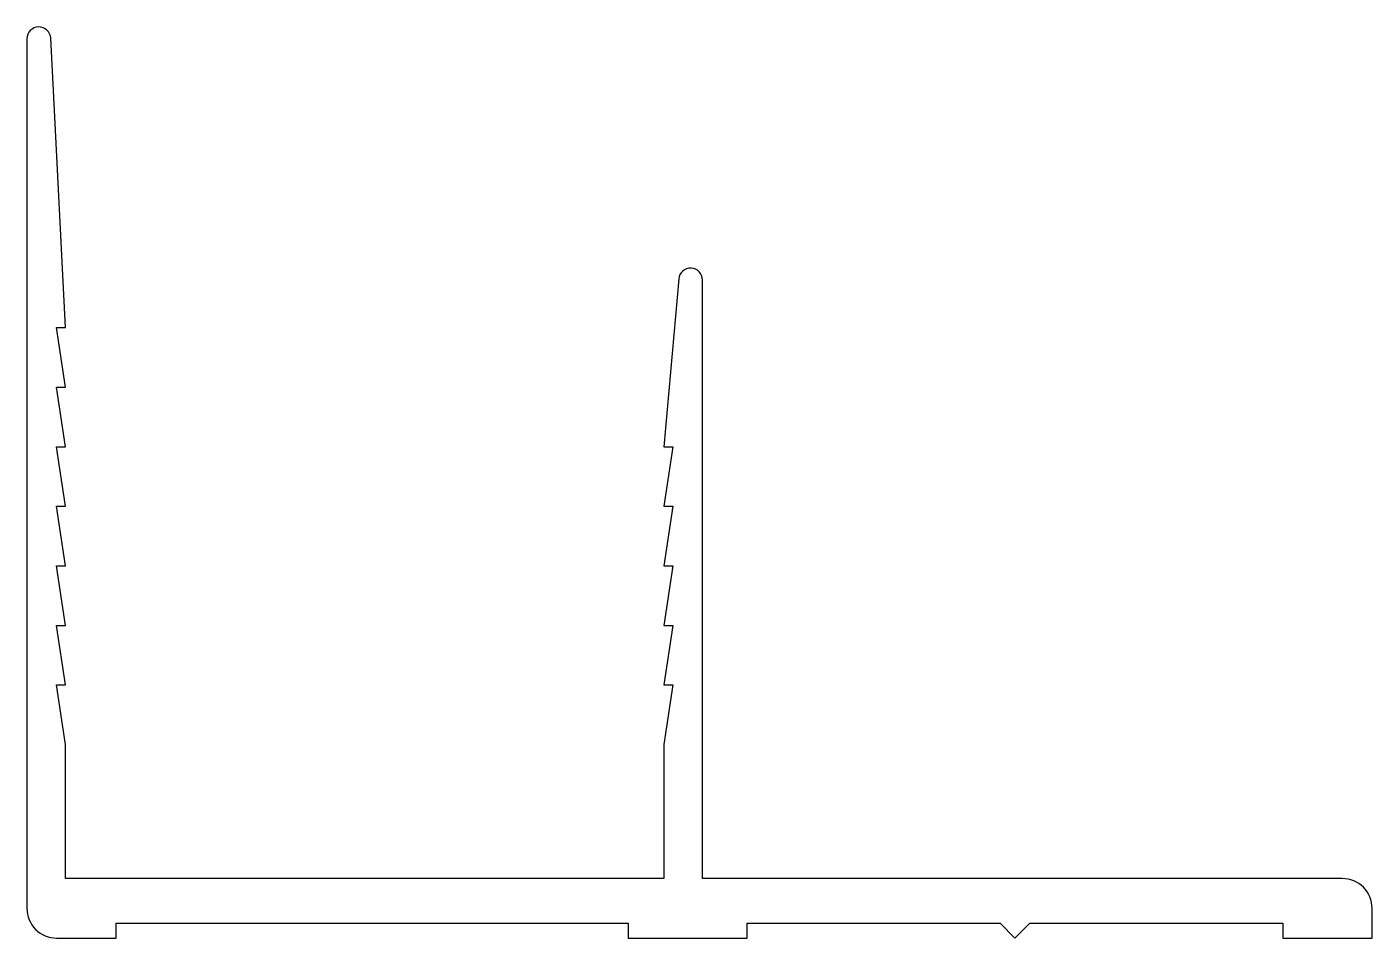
# Model space of a CAD drawing. Extents: x 424.9 to 470.1, y 267.6 to 298.2.
import ezdxf

# ---------------------------------------------------------------- set-up
doc = ezdxf.new("R2010")
doc.units = 0
doc.layers.add('ANA', color=220, linetype='CONTINUOUS')

msp = doc.modelspace()

# ---------------------------------------------------------------- linework, layer by layer
at = {"layer": 'ANA', "color": 0}
msp.add_lwpolyline([(426.151, 278.119), (425.851, 280.119), (426.151, 280.119), (425.851, 282.119), (426.151, 282.119), (425.851, 284.119), (426.151, 284.119), (425.851, 286.119), (426.151, 286.119), (425.851, 288.119), (426.151, 288.119), (425.651, 297.839, 0.974602), (424.851, 297.819), (424.851, 268.619, 0.414214), (425.851, 267.619), (427.851, 267.619), (427.851, 268.119), (445.051, 268.119), (445.051, 267.619), (449.051, 267.619), (449.051, 268.119), (457.551, 268.119), (458.051, 267.619), (458.551, 268.119), (467.051, 268.119), (467.051, 267.619), (470.051, 267.619), (470.051, 268.619, 0.414214), (469.051, 269.619), (447.551, 269.619), (447.551, 289.719, 0.956572), (446.753, 289.754), (446.251, 284.119), (446.551, 284.119), (446.251, 282.119), (446.551, 282.119), (446.251, 280.119), (446.551, 280.119), (446.251, 278.119), (446.551, 278.119), (446.251, 276.119), (446.551, 276.119), (446.251, 274.119), (446.251, 269.619), (426.151, 269.619), (426.151, 274.119), (425.851, 276.119), (426.151, 276.119), (425.851, 278.119)], format="xyb", close=True, dxfattribs=at)

doc.saveas('drawing.dxf')
